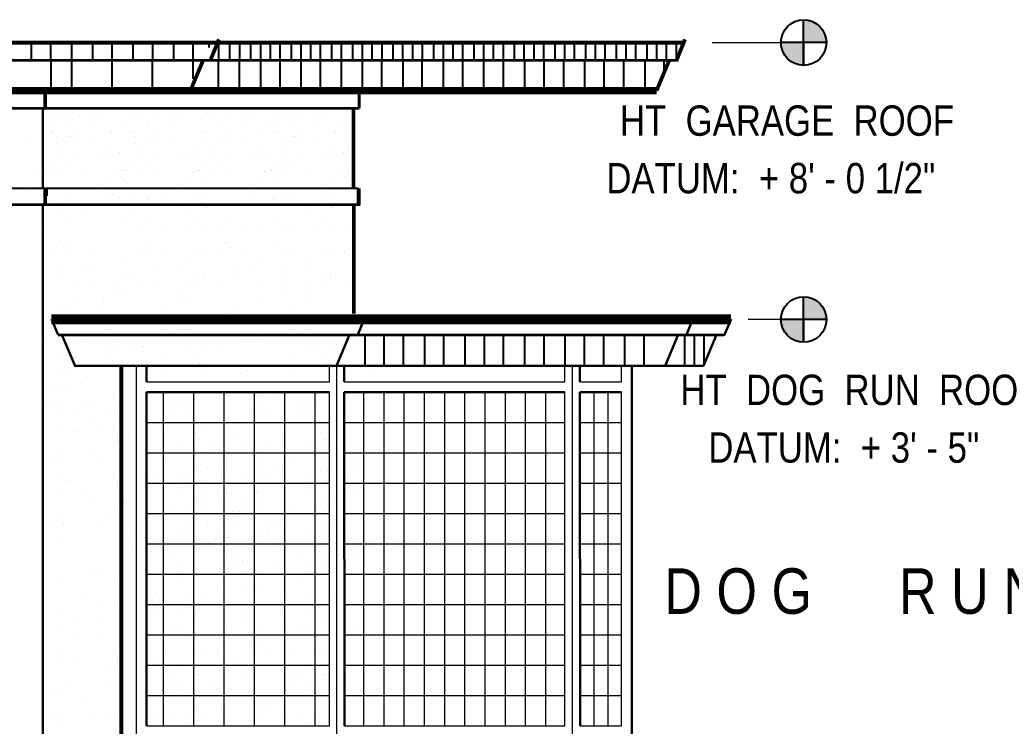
# Model space of a CAD drawing. Header units: inches. Extents: x 279 to 11006, y 233 to 7807.
# Drawn here: x 4191.9 to 4388, y 395.7 to 535.4 of the extents above; entities that cross this region are included whole.
import ezdxf

# ---------------------------------------------------------------- set-up
doc = ezdxf.new("R2010")
doc.units = ezdxf.units.IN
doc.header["$MEASUREMENT"] = 0
doc.layers.add('GRID LAYOUT', color=1, linetype='Continuous', lineweight=9)
for name, color, linetype in [('NORTH_ELEVATION', 7, 'Continuous'), ('SOUTH_ELEVATION', 7, 'Continuous'), ('SOUTH_ELEVATION_TEXT', 7, 'Continuous')]:
    doc.layers.add(name, color=color, linetype=linetype)
doc.styles.add('ARCHENT', font='technical.ttf', dxfattribs={"height": 6})

msp = doc.modelspace()

# ---------------------------------------------------------------- hatches: boundary and pattern name
at = {"layer": 'SOUTH_ELEVATION_TEXT', "linetype": 'Continuous', "ltscale": 0.5}
h = msp.add_hatch(color=7, dxfattribs=at)
h.paths.add_polyline_path([(4346.95, 535.37), (4346.95, 530.87), (4351.45, 530.87, 0.414214)])
h.paths.add_polyline_path([(4346.95, 526.37), (4346.95, 530.87), (4342.45, 530.87, 0.414214)])
h = msp.add_hatch(color=7, dxfattribs=at)
h.paths.add_polyline_path([(4346.95, 480.63), (4346.95, 476.13), (4351.45, 476.13, 0.414214)])
h.paths.add_polyline_path([(4346.95, 471.63), (4346.95, 476.13), (4342.45, 476.13, 0.414214)])

# ---------------------------------------------------------------- linework, layer by layer
at = {"layer": 'GRID LAYOUT', "lineweight": 5, "ltscale": 50}
for p, q in [((4328.87, 530.87), (4346.95, 530.87)), ((4336, 476.16), (4346.95, 476.16))]:
    msp.add_line(p, q, dxfattribs=at)
at = {"layer": 'NORTH_ELEVATION', "color": 93, "linetype": 'Continuous', "lineweight": -3, "ltscale": 0.5}
for p, q in [((4194.13, 530.87), (4194.13, 530.06)), ((4194.13, 530.87), (4194.13, 527.37)), ((4197.99, 530.87), (4197.99, 530.06)), ((4197.99, 530.87), (4197.99, 527.37)), ((4202.13, 530.87), (4202.13, 529.69)), ((4202.13, 530.87), (4202.13, 527.37)), ((4206.27, 530.87), (4206.27, 527.37)), ((4206.27, 530.87), (4206.27, 529.88)), ((4210.13, 530.87), (4210.13, 529.69)), ((4210.13, 530.87), (4210.13, 527.37)), ((4214.27, 530.87), (4214.27, 529.69)), ((4214.27, 530.87), (4214.27, 527.37)), ((4218.13, 530.87), (4218.13, 529.69)), ((4218.13, 530.87), (4218.13, 527.37)), ((4222.27, 530.87), (4222.27, 529.69)), ((4222.27, 530.87), (4222.27, 527.37)), ((4226.13, 530.87), (4226.13, 527.37)), ((4229.27, 530.87), (4229.27, 529.88)), ((4231.2, 530.87), (4231.2, 527.37)), ((4233.41, 530.87), (4233.41, 527.37)), ((4235.34, 530.87), (4235.34, 527.37)), ((4237.55, 530.87), (4237.55, 527.37)), ((4239.48, 530.87), (4239.48, 527.37)), ((4241.41, 530.87), (4241.41, 527.37)), ((4243.34, 530.87), (4243.34, 527.37)), ((4245.55, 530.87), (4245.55, 527.37)), ((4247.48, 530.87), (4247.48, 527.37)), ((4249.41, 530.87), (4249.41, 527.37)), ((4251.34, 530.87), (4251.34, 527.37)), ((4253.55, 530.87), (4253.55, 527.37)), ((4255.48, 530.87), (4255.48, 527.37)), ((4257.7, 530.87), (4257.7, 527.37)), ((4259.63, 530.87), (4259.63, 527.37)), ((4261.55, 530.87), (4261.55, 527.37)), ((4263.48, 530.87), (4263.48, 527.37)), ((4265.7, 530.87), (4265.7, 527.37)), ((4267.63, 530.87), (4267.63, 527.37)), ((4269.55, 530.87), (4269.55, 527.37)), ((4271.48, 530.87), (4271.48, 527.37)), ((4273.7, 530.87), (4273.7, 527.37)), ((4275.63, 530.87), (4275.63, 527.37)), ((4277.55, 530.87), (4277.55, 527.37)), ((4279.48, 530.87), (4279.48, 527.37)), ((4281.7, 530.87), (4281.7, 527.37)), ((4283.63, 530.87), (4283.63, 527.37)), ((4285.55, 530.87), (4285.55, 527.37)), ((4287.48, 530.87), (4287.48, 527.37)), ((4289.7, 530.87), (4289.7, 527.37)), ((4291.63, 530.87), (4291.63, 527.37)), ((4293.55, 530.87), (4293.55, 527.37)), ((4295.48, 530.87), (4295.48, 527.37)), ((4297.7, 530.87), (4297.7, 527.37)), ((4299.63, 530.87), (4299.63, 527.37)), ((4301.56, 530.87), (4301.56, 527.37)), ((4303.77, 530.87), (4303.77, 527.37)), ((4305.7, 530.87), (4305.7, 527.37)), ((4307.63, 530.87), (4307.63, 527.37)), ((4309.84, 530.87), (4309.84, 527.37)), ((4311.77, 530.87), (4311.77, 527.37)), ((4313.7, 530.87), (4313.7, 527.37)), ((4315.92, 530.87), (4315.92, 527.37)), ((4317.85, 530.87), (4317.85, 527.37)), ((4319.78, 530.87), (4319.78, 527.37)), ((4321.71, 530.87), (4321.71, 527.37))]:
    msp.add_line(p, q, dxfattribs=at)
at = {"layer": 'NORTH_ELEVATION', "color": 49, "linetype": 'Continuous', "ltscale": 0.5}
for p, q in [((4198.04, 527.37), (4198.04, 521.37)), ((4202.1, 527.37), (4202.1, 523.69)), ((4202.1, 527.37), (4202.1, 521.37)), ((4210.1, 527.37), (4210.1, 523.69)), ((4210.1, 527.37), (4210.1, 521.37)), ((4218.1, 527.37), (4218.1, 523.69)), ((4218.1, 527.37), (4218.1, 521.37)), ((4226.15, 527.37), (4226.15, 523.72)), ((4231.16, 527.37), (4231.16, 521.37)), ((4235.31, 527.37), (4235.31, 521.37)), ((4239.5, 527.37), (4239.5, 521.37)), ((4243.31, 527.37), (4243.31, 521.37)), ((4247.5, 527.37), (4247.5, 521.37)), ((4251.31, 527.37), (4251.31, 521.37)), ((4255.45, 527.37), (4255.45, 521.37)), ((4259.64, 527.37), (4259.64, 521.37)), ((4263.45, 527.37), (4263.45, 521.37)), ((4267.64, 527.37), (4267.64, 521.37)), ((4271.45, 527.37), (4271.45, 521.37)), ((4275.64, 527.37), (4275.64, 521.37)), ((4279.45, 527.37), (4279.45, 521.37)), ((4283.64, 527.37), (4283.64, 521.37)), ((4287.53, 527.37), (4287.53, 521.37)), ((4291.72, 527.37), (4291.72, 521.37)), ((4295.53, 527.37), (4295.53, 521.37)), ((4299.42, 527.37), (4299.42, 521.37)), ((4303.62, 527.37), (4303.62, 521.37)), ((4307.42, 527.37), (4307.42, 521.37)), ((4311.32, 527.37), (4311.32, 521.37)), ((4315.51, 527.37), (4315.51, 521.37)), ((4319.32, 527.37), (4319.32, 524.88)), ((4247.16, 517.87, 0.33), (4157.94, 517.87, 0.33)), ((4260.12, 472.96), (4260.12, 466.96)), ((4263.93, 472.96), (4263.93, 466.96)), ((4267.74, 472.96), (4267.74, 466.96)), ((4271.93, 472.96), (4271.93, 466.96)), ((4275.74, 472.96), (4275.74, 466.96)), ((4279.93, 472.96), (4279.93, 466.96)), ((4283.74, 472.96), (4283.74, 466.96)), ((4287.54, 472.96), (4287.54, 466.96)), ((4291.74, 472.96), (4291.74, 466.96)), ((4295.54, 472.96), (4295.54, 466.96)), ((4299.74, 472.96), (4299.74, 466.96)), ((4303.54, 472.96), (4303.54, 466.96)), ((4307.35, 472.96), (4307.35, 466.96)), ((4311.54, 472.96), (4311.54, 466.96)), ((4315.35, 472.96), (4315.35, 466.96)), ((4323.4, 472.95), (4323.4, 466.95)), ((4325.3, 473.06), (4325.3, 467.06)), ((4327.2, 472.95), (4327.2, 466.95))]:
    msp.add_line(p, q, dxfattribs=at)
at = {"layer": 'NORTH_ELEVATION', "color": 37, "linetype": 'Continuous', "ltscale": 0.5}
msp.add_line((4193.14, 512.33), (4193.14, 512.33), dxfattribs=at)
at = {"layer": 'NORTH_ELEVATION', "color": 37, "linetype": 'Continuous', "lineweight": 20, "ltscale": 0.5}
for p, q in [((4206.35, 510.91), (4206.35, 510.91)), ((4221.81, 510.91), (4221.81, 510.91)), ((4236.01, 510.91), (4236.01, 510.91)), ((4250.71, 510.91), (4250.71, 510.91)), ((4203.04, 507.87), (4203.04, 507.87)), ((4218.49, 507.87), (4218.49, 507.87)), ((4232.69, 507.87), (4232.69, 507.87)), ((4247.39, 507.87), (4247.39, 507.87)), ((4229.24, 452.08), (4229.24, 452.08)), ((4254.07, 452.08), (4254.07, 452.08)), ((4220.53, 447.98), (4220.53, 447.98)), ((4245.36, 447.98), (4245.36, 447.98)), ((4253.52, 448.77), (4253.52, 448.77)), ((4198.14, 435.82), (4198.14, 435.82))]:
    msp.add_line(p, q, dxfattribs=at)
at = {"layer": 'NORTH_ELEVATION', "color": 7, "linetype": 'Continuous', "ltscale": 0.5}
for p, q in [((4080.82, 502.08), (4258.92, 502.08, 0.71)), ((4197.26, 502.09, 1), (4197.26, 500.59, 1))]:
    msp.add_line(p, q, dxfattribs=at)
at = {"layer": 'NORTH_ELEVATION', "color": 5, "linetype": 'Continuous', "lineweight": 9, "ltscale": 50}
for p, q in [((4254.53, 466.96), (4254.53, 385.96)), ((4301.18, 466.96), (4301.18, 385.96))]:
    msp.add_line(p, q, dxfattribs=at)
at = {"layer": 'NORTH_ELEVATION', "color": 93, "linetype": 'Continuous', "ltscale": 0.5}
for points, const_width in [([(4323.22, 530.87), (2374, 530.87)], 0.75), ([(4322.15, 527.37), (3324.42, 527.37)], 0.5), ([(4332.6, 476.16), (4198.14, 476.17)], 2), ([(4331.29, 473.08), (4199.46, 473.08)], 0.5)]:
    msp.add_lwpolyline(points, dxfattribs=dict(at, const_width=const_width))
at = {"layer": 'NORTH_ELEVATION', "color": 7, "linetype": 'Continuous', "ltscale": 0.5, "const_width": 0.5}
msp.add_lwpolyline([(4080.01, 517.87), (4259.03, 517.87)], dxfattribs=at)
at = {"layer": 'NORTH_ELEVATION', "color": 49, "linetype": 'Continuous', "ltscale": 0.5, "const_width": 0.5}
msp.add_lwpolyline([(4259.29, 498.84), (4080, 498.84)], dxfattribs=at)
at = {"layer": 'SOUTH_ELEVATION', "color": 7, "linetype": 'Continuous', "lineweight": 30, "ltscale": 50}
for p, q in [((4196.45, 517.87), (4196.45, 502.09)), ((4196.45, 498.84), (4196.45, 374.09)), ((4202.89, 466.78), (4200.21, 473.08)), ((4254.53, 466.96), (4257.08, 472.96)), ((4319.54, 466.96), (4322.09, 472.96)), ((4327.11, 466.96), (4329.66, 472.96))]:
    msp.add_line(p, q, dxfattribs=at)
at = {"layer": 'SOUTH_ELEVATION', "color": 37, "linetype": 'Continuous', "lineweight": 20, "ltscale": 0.75}
for p, q in [((4198.3, 516.01), (4198.3, 516.01)), ((4199.12, 516.79), (4199.12, 516.79)), ((4200.73, 516.17), (4200.73, 516.17)), ((4202.78, 516.89), (4202.78, 516.89)), ((4203.65, 516.18), (4203.65, 516.18)), ((4206.28, 515.79), (4206.28, 515.79)), ((4207.53, 516.04), (4207.53, 516.04)), ((4214.57, 516.79), (4214.57, 516.79)), ((4216.18, 516.17), (4216.18, 516.17)), ((4218.23, 516.89), (4218.23, 516.89)), ((4219.11, 516.18), (4219.11, 516.18)), ((4221.74, 515.79), (4221.74, 515.79)), ((4222.99, 516.04), (4222.99, 516.04)), ((4227.95, 516.01), (4227.95, 516.01)), ((4228.77, 516.79), (4228.77, 516.79)), ((4230.38, 516.17), (4230.38, 516.17)), ((4232.43, 516.89), (4232.43, 516.89)), ((4233.31, 516.18), (4233.31, 516.18)), ((4235.93, 515.79), (4235.93, 515.79)), ((4237.18, 516.04), (4237.18, 516.04)), ((4242.65, 516.01), (4242.65, 516.01)), ((4243.47, 516.79), (4243.47, 516.79)), ((4245.08, 516.17), (4245.08, 516.17)), ((4248.01, 516.18), (4248.01, 516.18)), ((4250.63, 515.79), (4250.63, 515.79)), ((4251.88, 516.04), (4251.88, 516.04)), ((4197.63, 514.06), (4197.63, 514.06)), ((4201.45, 514.62), (4201.45, 514.62)), ((4201.93, 515.4), (4201.93, 515.4)), ((4206.73, 514.56), (4206.73, 514.56)), ((4213.09, 514.06), (4213.09, 514.06)), ((4216.9, 514.62), (4216.9, 514.62)), ((4217.38, 515.4), (4217.38, 515.4)), ((4222.19, 514.56), (4222.19, 514.56)), ((4231.1, 514.62), (4231.1, 514.62)), ((4231.58, 515.4), (4231.58, 515.4)), ((4236.38, 514.56), (4236.38, 514.56)), ((4240.31, 514.18), (4240.31, 514.18)), ((4241.99, 514.06), (4241.99, 514.06)), ((4245.8, 514.62), (4245.8, 514.62)), ((4246.28, 515.4), (4246.28, 515.4)), ((4251.08, 514.56), (4251.08, 514.56)), ((4255.02, 514.18), (4255.02, 514.18)), ((4198.12, 513.55), (4198.12, 513.55)), ((4198.29, 512.92), (4198.29, 512.92)), ((4198.85, 513.23), (4198.85, 513.23)), ((4199.11, 512.37), (4199.11, 512.37)), ((4201.49, 512.26), (4201.49, 512.26)), ((4201.99, 512.22), (4201.99, 512.22)), ((4203.76, 513.34), (4203.76, 513.34)), ((4209.81, 513.03), (4209.81, 513.03)), ((4209.85, 512.84), (4209.85, 512.84)), ((4213.57, 513.55), (4213.57, 513.55)), ((4213.75, 512.92), (4213.75, 512.92)), ((4214.31, 513.23), (4214.31, 513.23)), ((4214.57, 512.37), (4214.57, 512.37)), ((4217.45, 512.22), (4217.45, 512.22)), ((4219.21, 513.34), (4219.21, 513.34)), ((4227.77, 513.55), (4227.77, 513.55)), ((4227.95, 512.92), (4227.95, 512.92)), ((4228.5, 513.23), (4228.5, 513.23)), ((4231.64, 512.22), (4231.64, 512.22)), ((4233.41, 513.34), (4233.41, 513.34)), ((4239.46, 513.03), (4239.46, 513.03)), ((4242.47, 513.55), (4242.47, 513.55)), ((4242.65, 512.92), (4242.65, 512.92)), ((4243.2, 513.23), (4243.2, 513.23)), ((4245.85, 512.26), (4245.85, 512.26)), ((4246.35, 512.22), (4246.35, 512.22)), ((4248.11, 513.34), (4248.11, 513.34)), ((4254.16, 513.03), (4254.16, 513.03)), ((4254.2, 512.84), (4254.2, 512.84)), ((4199.11, 511.2), (4199.11, 511.2)), ((4199.99, 510.49), (4199.99, 510.49)), ((4202.87, 511.52), (4202.87, 511.52)), ((4209.9, 510.48), (4209.9, 510.48)), ((4214.57, 511.2), (4214.57, 511.2)), ((4215.44, 510.49), (4215.44, 510.49)), ((4218.32, 511.52), (4218.32, 511.52)), ((4228.76, 511.2), (4228.76, 511.2)), ((4229.64, 510.49), (4229.64, 510.49)), ((4232.52, 511.52), (4232.52, 511.52)), ((4239.55, 510.48), (4239.55, 510.48)), ((4243.46, 511.2), (4243.46, 511.2)), ((4244.34, 510.49), (4244.34, 510.49)), ((4247.22, 511.52), (4247.22, 511.52)), ((4254.25, 510.48), (4254.25, 510.48)), ((4199.65, 509.11), (4199.65, 509.11)), ((4209.87, 508.97), (4209.87, 508.97)), ((4211.57, 509.18), (4211.57, 509.18)), ((4211.65, 508.89), (4211.65, 508.89)), ((4215.11, 509.11), (4215.11, 509.11)), ((4225.32, 508.97), (4225.32, 508.97)), ((4227.03, 509.18), (4227.03, 509.18)), ((4227.45, 509.57), (4227.45, 509.57)), ((4229.3, 509.11), (4229.3, 509.11)), ((4239.52, 508.97), (4239.52, 508.97)), ((4241.22, 509.18), (4241.22, 509.18)), ((4244, 509.11), (4244, 509.11)), ((4254.22, 508.97), (4254.22, 508.97)), ((4255.92, 509.18), (4255.92, 509.18)), ((4256.01, 508.89), (4256.01, 508.89)), ((4256.34, 509.57), (4256.34, 509.57)), ((4199.03, 507.28), (4199.03, 507.28)), ((4201.61, 506.1), (4201.61, 506.1)), ((4203.04, 507.87), (4203.04, 507.87)), ((4207.6, 507.7), (4207.6, 507.7)), ((4212.3, 507.23), (4212.3, 507.23)), ((4214.48, 507.28), (4214.48, 507.28)), ((4217.07, 506.1), (4217.07, 506.1)), ((4218.49, 507.87), (4218.49, 507.87)), ((4223.05, 507.7), (4223.05, 507.7)), ((4227.75, 507.23), (4227.75, 507.23)), ((4228.68, 507.28), (4228.68, 507.28)), ((4231.27, 506.1), (4231.27, 506.1)), ((4232.69, 507.87), (4232.69, 507.87)), ((4237.25, 507.7), (4237.25, 507.7)), ((4241.95, 507.23), (4241.95, 507.23)), ((4243.38, 507.28), (4243.38, 507.28)), ((4245.97, 506.1), (4245.97, 506.1)), ((4247.39, 507.87), (4247.39, 507.87)), ((4251.95, 507.7), (4251.95, 507.7)), ((4256.65, 507.23), (4256.65, 507.23)), ((4197.26, 505.6), (4197.26, 505.6)), ((4197.67, 505.64), (4197.67, 505.64)), ((4200.33, 505.17), (4200.33, 505.17)), ((4204.14, 505.73), (4204.14, 505.73)), ((4210.02, 504.32), (4210.02, 504.32)), ((4210.71, 505.38), (4210.71, 505.38)), ((4211.73, 504.37), (4211.73, 504.37)), ((4212.05, 505.52), (4212.05, 505.52)), ((4212.71, 505.6), (4212.71, 505.6)), ((4213.12, 505.64), (4213.12, 505.64)), ((4215.78, 505.17), (4215.78, 505.17)), ((4219.59, 505.73), (4219.59, 505.73)), ((4225.47, 504.32), (4225.47, 504.32)), ((4226.17, 505.38), (4226.17, 505.38)), ((4226.91, 505.6), (4226.91, 505.6)), ((4227.32, 505.64), (4227.32, 505.64)), ((4227.51, 505.52), (4227.51, 505.52)), ((4229.98, 505.17), (4229.98, 505.17)), ((4233.79, 505.73), (4233.79, 505.73)), ((4239.67, 504.32), (4239.67, 504.32)), ((4240.37, 505.38), (4240.37, 505.38)), ((4241.61, 505.6), (4241.61, 505.6)), ((4241.7, 505.52), (4241.7, 505.52)), ((4242.02, 505.64), (4242.02, 505.64)), ((4244.68, 505.17), (4244.68, 505.17)), ((4248.49, 505.73), (4248.49, 505.73)), ((4254.37, 504.32), (4254.37, 504.32)), ((4255.07, 505.38), (4255.07, 505.38)), ((4256.08, 504.37), (4256.08, 504.37)), ((4256.4, 505.52), (4256.4, 505.52)), ((4208.35, 502.9), (4208.35, 502.9)), ((4212.61, 503.66), (4212.61, 503.66)), ((4223.8, 502.9), (4223.8, 502.9)), ((4227.81, 503.18), (4227.81, 503.18)), ((4238, 502.9), (4238, 502.9)), ((4242.01, 503.18), (4242.01, 503.18)), ((4252.7, 502.9), (4252.7, 502.9)), ((4256.71, 503.18), (4256.71, 503.18)), ((4256.96, 503.66), (4256.96, 503.66)), ((4200.99, 500.05), (4200.99, 500.05)), ((4210.14, 500.77), (4210.14, 500.77)), ((4211.59, 500.23), (4211.59, 500.23)), ((4217.52, 500.08), (4217.52, 500.08)), ((4220.27, 500.51), (4220.27, 500.51)), ((4226.77, 500.66), (4226.77, 500.66)), ((4228.85, 500.15), (4228.85, 500.15)), ((4238.56, 500.18), (4238.56, 500.18)), ((4242.34, 500.08), (4242.34, 500.08)), ((4244.03, 500.58), (4244.03, 500.58)), ((4245.09, 500.51), (4245.09, 500.51)), ((4251.59, 500.66), (4251.59, 500.66)), ((4253.68, 500.15), (4253.68, 500.15)), ((4199.16, 499.13), (4199.16, 499.13)), ((4203.28, 499.42), (4203.28, 499.42)), ((4204.66, 499.37), (4204.66, 499.37)), ((4204.82, 498.99), (4204.82, 498.99)), ((4205.83, 499.48), (4205.83, 499.48)), ((4213.43, 500.01), (4213.43, 500.01)), ((4216.04, 499.28), (4216.04, 499.28)), ((4217.44, 498.35), (4217.44, 498.35)), ((4221.47, 499.02), (4221.47, 499.02)), ((4223.39, 499.75), (4223.39, 499.75)), ((4225.3, 498.9), (4225.3, 498.9)), ((4228.5, 498.45), (4228.5, 498.45)), ((4228.94, 498.29), (4228.94, 498.29)), ((4232.61, 498.78), (4232.61, 498.78)), ((4235.44, 498.45), (4235.44, 498.45)), ((4239.71, 498.51), (4239.71, 498.51)), ((4240.47, 499.34), (4240.47, 499.34)), ((4242.26, 498.35), (4242.26, 498.35)), ((4244.11, 498.73), (4244.11, 498.73)), ((4246.29, 499.02), (4246.29, 499.02)), ((4248.21, 499.75), (4248.21, 499.75)), ((4250.12, 498.9), (4250.12, 498.9)), ((4253.32, 498.45), (4253.32, 498.45)), ((4253.76, 498.29), (4253.76, 498.29)), ((4199.21, 496.77), (4199.21, 496.77)), ((4204.76, 497.72), (4204.76, 497.72)), ((4212.12, 496.12), (4212.12, 496.12)), ((4213.33, 498.02), (4213.33, 498.02)), ((4224.54, 498.08), (4224.54, 498.08)), ((4227.29, 496.55), (4227.29, 496.55)), ((4232.92, 496.44), (4232.92, 496.44)), ((4249.36, 498.08), (4249.36, 498.08)), ((4252.11, 496.55), (4252.11, 496.55)), ((4200.96, 495.17), (4200.96, 495.17)), ((4216.25, 494.16), (4216.25, 494.16)), ((4217.75, 496), (4217.75, 496)), ((4224.92, 494.44), (4224.92, 494.44)), ((4228.97, 494.46), (4228.97, 494.46)), ((4231.42, 494.59), (4231.42, 494.59)), ((4240.09, 494.87), (4240.09, 494.87)), ((4242.57, 496), (4242.57, 496)), ((4244.14, 494.9), (4244.14, 494.9)), ((4249.74, 494.44), (4249.74, 494.44)), ((4253.8, 494.46), (4253.8, 494.46)), ((4256.25, 494.59), (4256.25, 494.59)), ((4220.44, 493.6), (4220.44, 493.6)), ((4235.61, 494.03), (4235.61, 494.03)), ((4245.26, 493.6), (4245.26, 493.6)), ((4199.33, 490.6), (4199.33, 490.6)), ((4200.02, 491.66), (4200.02, 491.66)), ((4201.04, 490.65), (4201.04, 490.65)), ((4217.7, 490.83), (4217.7, 490.83)), ((4232.87, 491.27), (4232.87, 491.27)), ((4233.72, 490.32), (4233.72, 490.32)), ((4242.53, 490.83), (4242.53, 490.83)), ((4197.66, 489.18), (4197.66, 489.18)), ((4201.92, 489.95), (4201.92, 489.95)), ((4206.27, 490.2), (4206.27, 490.2)), ((4211.74, 488.45), (4211.74, 488.45)), ((4216.09, 488.85), (4216.09, 488.85)), ((4216.85, 489.68), (4216.85, 489.68)), ((4220.41, 488.73), (4220.41, 488.73)), ((4226.91, 488.89), (4226.91, 488.89)), ((4229.08, 489.01), (4229.08, 489.01)), ((4231.26, 489.29), (4231.26, 489.29)), ((4235.58, 489.17), (4235.58, 489.17)), ((4243.37, 489.89), (4243.37, 489.89)), ((4244.26, 489.45), (4244.26, 489.45)), ((4245.24, 488.73), (4245.24, 488.73)), ((4251.74, 488.89), (4251.74, 488.89)), ((4253.91, 489.01), (4253.91, 489.01)), ((4256.08, 489.29), (4256.08, 489.29)), ((4199.4, 486.91), (4199.4, 486.91)), ((4224.62, 487.63), (4224.62, 487.63)), ((4234.2, 486.67), (4234.2, 486.67)), ((4239.79, 488.07), (4239.79, 488.07)), ((4249.44, 487.63), (4249.44, 487.63)), ((4199.45, 484.55), (4199.45, 484.55)), ((4205.35, 485.56), (4205.35, 485.56)), ((4206.65, 486.13), (4206.65, 486.13)), ((4211.98, 484.38), (4211.98, 484.38)), ((4219.03, 486.23), (4219.03, 486.23)), ((4223.41, 485.74), (4223.41, 485.74)), ((4227.15, 484.81), (4227.15, 484.81)), ((4228.49, 484.55), (4228.49, 484.55)), ((4228.52, 484.44), (4228.52, 484.44)), ((4238.58, 486.17), (4238.58, 486.17)), ((4243.66, 484.98), (4243.66, 484.98)), ((4243.85, 486.23), (4243.85, 486.23)), ((4248.23, 485.74), (4248.23, 485.74)), ((4251.98, 484.81), (4251.98, 484.81)), ((4253.31, 484.55), (4253.31, 484.55)), ((4253.34, 484.44), (4253.34, 484.44)), ((4202.74, 483.8), (4202.74, 483.8)), ((4206.83, 483.86), (4206.83, 483.86)), ((4210.78, 482.8), (4210.78, 482.8)), ((4213.35, 484), (4213.35, 484)), ((4216.19, 482.65), (4216.19, 482.65)), ((4219.34, 483.89), (4219.34, 483.89)), ((4224.86, 482.93), (4224.86, 482.93)), ((4227.31, 482.54), (4227.31, 482.54)), ((4231.36, 483.08), (4231.36, 483.08)), ((4234.51, 484.32), (4234.51, 484.32)), ((4240.03, 483.36), (4240.03, 483.36)), ((4244.16, 483.89), (4244.16, 483.89)), ((4249.68, 482.93), (4249.68, 482.93)), ((4252.13, 482.54), (4252.13, 482.54)), ((4256.19, 483.08), (4256.19, 483.08)), ((4202.46, 480.45), (4202.46, 480.45)), ((4208.39, 480.46), (4208.39, 480.46)), ((4211.05, 482.11), (4211.05, 482.11)), ((4212.14, 482.11), (4212.14, 482.11)), ((4223.56, 480.9), (4223.56, 480.9)), ((4239.55, 480.5), (4239.55, 480.5)), ((4244.16, 480.88), (4244.16, 480.88)), ((4248.39, 480.9), (4248.39, 480.9)), ((4208.23, 479.74), (4208.23, 479.74)), ((4223.4, 480.18), (4223.4, 480.18)), ((4224.38, 480.07), (4224.38, 480.07)), ((4248.23, 480.18), (4248.23, 480.18)), ((4249.2, 480.07), (4249.2, 480.07)), ((4199.05, 477.1), (4199.05, 477.1)), ((4199.16, 476.69), (4199.16, 476.69)), ((4199.57, 478.39), (4199.57, 478.39)), ((4202.1, 477.8), (4202.1, 477.8)), ((4207.66, 478.12), (4207.66, 478.12)), ((4217.72, 476.82), (4217.72, 476.82)), ((4220.14, 477.78), (4220.14, 477.78)), ((4220.85, 476.58), (4220.85, 476.58)), ((4227.35, 476.73), (4227.35, 476.73)), ((4232.9, 477.25), (4232.9, 477.25)), ((4235.31, 478.21), (4235.31, 478.21)), ((4235.96, 476.59), (4235.96, 476.59)), ((4236.02, 477.01), (4236.02, 477.01)), ((4242.55, 476.82), (4242.55, 476.82)), ((4244.96, 477.78), (4244.96, 477.78)), ((4245.67, 476.58), (4245.67, 476.58)), ((4252.17, 476.73), (4252.17, 476.73)), ((4199.64, 474.7), (4199.64, 474.7)), ((4200.04, 475.98), (4200.04, 475.98)), ((4206.05, 476.08), (4206.05, 476.08)), ((4211.17, 475.95), (4211.17, 475.95)), ((4212.17, 476.3), (4212.17, 476.3)), ((4220.03, 475.33), (4220.03, 475.33)), ((4220.79, 476.16), (4220.79, 476.16)), ((4235.2, 475.76), (4235.2, 475.76)), ((4235.79, 474.55), (4235.79, 474.55)), ((4244.85, 475.33), (4244.85, 475.33)), ((4245.62, 476.16), (4245.62, 476.16)), ((4209.03, 473.63), (4209.03, 473.63)), ((4220.62, 474.12), (4220.62, 474.12)), ((4224.21, 474.06), (4224.21, 474.06)), ((4224.64, 473.62), (4224.64, 473.62)), ((4239.81, 474.05), (4239.81, 474.05)), ((4245.44, 474.12), (4245.44, 474.12)), ((4249.03, 474.06), (4249.03, 474.06)), ((4249.46, 473.62), (4249.46, 473.62)), ((4199.68, 472.34), (4199.68, 472.34)), ((4204.36, 472.13), (4204.36, 472.13)), ((4207.43, 471.7), (4207.43, 471.7)), ((4211.24, 472.26), (4211.24, 472.26)), ((4215.93, 470.85), (4215.93, 470.85)), ((4216.34, 470.87), (4216.34, 470.87)), ((4220.93, 471.78), (4220.93, 471.78)), ((4223.43, 471.72), (4223.43, 471.72)), ((4225.01, 471.15), (4225.01, 471.15)), ((4231.1, 471.28), (4231.1, 471.28)), ((4231.51, 471.3), (4231.51, 471.3)), ((4236.1, 472.21), (4236.1, 472.21)), ((4238.6, 472.16), (4238.6, 472.16)), ((4240.18, 471.58), (4240.18, 471.58)), ((4245.75, 471.78), (4245.75, 471.78)), ((4248.25, 471.72), (4248.25, 471.72)), ((4249.83, 471.15), (4249.83, 471.15)), ((4255.92, 471.28), (4255.92, 471.28)), ((4256.33, 471.3), (4256.33, 471.3)), ((4199.48, 469.15), (4199.48, 469.15)), ((4201.44, 469.07), (4201.44, 469.07)), ((4208.9, 468.83), (4208.9, 468.83)), ((4208.91, 470), (4208.91, 470)), ((4211.29, 469.9), (4211.29, 469.9)), ((4213.37, 469.99), (4213.37, 469.99)), ((4220.16, 469.42), (4220.16, 469.42)), ((4228.54, 470.42), (4228.54, 470.42)), ((4244.99, 469.42), (4244.99, 469.42)), ((4249.51, 470.41), (4249.51, 470.41)), ((4253.36, 470.42), (4253.36, 470.42)), ((4209.44, 466.74), (4209.44, 466.74)), ((4209.82, 467.63), (4209.82, 467.63)), ((4212.16, 468.09), (4212.16, 468.09)), ((4212.34, 466.93), (4212.34, 466.93)), ((4224.99, 468.06), (4224.99, 468.06)), ((4227.33, 468.53), (4227.33, 468.53)), ((4227.51, 467.37), (4227.51, 467.37)), ((4243.5, 466.97), (4243.5, 466.97)), ((4244.19, 466.87), (4244.19, 466.87)), ((4249.82, 468.06), (4249.82, 468.06)), ((4252.16, 468.53), (4252.16, 468.53)), ((4252.33, 467.37), (4252.33, 467.37)), ((4199.8, 466.17), (4199.8, 466.17)), ((4200.83, 465.72), (4200.83, 465.72)), ((4220.87, 465.79), (4220.87, 465.79)), ((4226.75, 466.54), (4226.75, 466.54)), ((4228.33, 466.54), (4228.33, 466.54)), ((4229.01, 466.44), (4229.01, 466.44)), ((4235.96, 465.5), (4235.96, 465.5)), ((4236.9, 466.1), (4236.9, 466.1)), ((4245.69, 465.79), (4245.69, 465.79)), ((4251.57, 466.54), (4251.57, 466.54)), ((4253.15, 466.54), (4253.15, 466.54)), ((4253.84, 466.44), (4253.84, 466.44)), ((4204.17, 463.94), (4204.17, 463.94)), ((4205.08, 464.63), (4205.08, 464.63)), ((4227.29, 463.03), (4227.29, 463.03)), ((4252.11, 463.03), (4252.11, 463.03)), ((4198.16, 462.01), (4198.16, 462.01)), ((4199.88, 462.48), (4199.88, 462.48)), ((4201.15, 462.44), (4201.15, 462.44)), ((4212.12, 461.48), (4212.12, 461.48)), ((4232.92, 461.05), (4232.92, 461.05)), ((4239.91, 460.87), (4239.91, 460.87)), ((4199.92, 460.12), (4199.92, 460.12)), ((4205, 459.4), (4205, 459.4)), ((4205.75, 460.04), (4205.75, 460.04)), ((4211.41, 460.43), (4211.41, 460.43)), ((4217.74, 460.62), (4217.74, 460.62)), ((4222.21, 459.82), (4222.21, 459.82)), ((4223.98, 459.61), (4223.98, 459.61)), ((4225.8, 459.76), (4225.8, 459.76)), ((4237.38, 460.25), (4237.38, 460.25)), ((4239.15, 460.04), (4239.15, 460.04)), ((4242.57, 460.62), (4242.57, 460.62)), ((4247.03, 459.82), (4247.03, 459.82)), ((4248.8, 459.61), (4248.8, 459.61)), ((4250.62, 459.76), (4250.62, 459.76)), ((4199.3, 458.05), (4199.3, 458.05)), ((4202.89, 458.2), (4202.89, 458.2)), ((4209.5, 457.84), (4209.5, 457.84)), ((4210.62, 458.21), (4210.62, 458.21)), ((4222.52, 457.47), (4222.52, 457.47)), ((4224.66, 457.42), (4224.66, 457.42)), ((4231.94, 456.96), (4231.94, 456.96)), ((4237.69, 457.91), (4237.69, 457.91)), ((4239.83, 457.85), (4239.83, 457.85)), ((4240.61, 457.24), (4240.61, 457.24)), ((4247.34, 457.47), (4247.34, 457.47)), ((4249.48, 457.42), (4249.48, 457.42)), ((4256.77, 456.96), (4256.77, 456.96)), ((4205.85, 456.73), (4205.85, 456.73)), ((4216.77, 456.53), (4216.77, 456.53)), ((4219.87, 455.13), (4219.87, 455.13)), ((4226.28, 456.1), (4226.28, 456.1)), ((4235.04, 455.56), (4235.04, 455.56)), ((4238.62, 455.95), (4238.62, 455.95)), ((4244.69, 455.13), (4244.69, 455.13)), ((4251.1, 456.1), (4251.1, 456.1)), ((4200.04, 453.96), (4200.04, 453.96)), ((4202.44, 454.05), (4202.44, 454.05)), ((4203.03, 454.09), (4203.03, 454.09)), ((4207.03, 454.87), (4207.03, 454.87)), ((4207.9, 454.16), (4207.9, 454.16)), ((4211.52, 454.37), (4211.52, 454.37)), ((4226.59, 453.76), (4226.59, 453.76)), ((4228.56, 454.22), (4228.56, 454.22)), ((4251.41, 453.76), (4251.41, 453.76)), ((4253.39, 454.22), (4253.39, 454.22)), ((4210.98, 452.84), (4210.98, 452.84)), ((4211.06, 451.77), (4211.06, 451.77)), ((4211.41, 452.21), (4211.41, 452.21)), ((4213.39, 452.67), (4213.39, 452.67)), ((4216.28, 451.22), (4216.28, 451.22)), ((4223.32, 451.36), (4223.32, 451.36)), ((4227.35, 452.32), (4227.35, 452.32)), ((4227.43, 451.25), (4227.43, 451.25)), ((4235.44, 452.4), (4235.44, 452.4)), ((4236.11, 451.53), (4236.11, 451.53)), ((4238.49, 451.79), (4238.49, 451.79)), ((4238.56, 451.64), (4238.56, 451.64)), ((4244.03, 452.04), (4244.03, 452.04)), ((4244.11, 452.68), (4244.11, 452.68)), ((4248.15, 451.36), (4248.15, 451.36)), ((4252.18, 452.32), (4252.18, 452.32)), ((4252.26, 451.25), (4252.26, 451.25)), ((4256.28, 451.65), (4256.28, 451.65)), ((4200.12, 450.27), (4200.12, 450.27)), ((4206.25, 450.08), (4206.25, 450.08)), ((4212.18, 450.77), (4212.18, 450.77)), ((4212.26, 449.7), (4212.26, 449.7)), ((4228.5, 449.91), (4228.5, 449.91)), ((4229.03, 450.23), (4229.03, 450.23)), ((4232.61, 450.24), (4232.61, 450.24)), ((4239.71, 449.97), (4239.71, 449.97)), ((4240.47, 450.79), (4240.47, 450.79)), ((4244.21, 450.67), (4244.21, 450.67)), ((4253.32, 449.91), (4253.32, 449.91)), ((4253.86, 450.23), (4253.86, 450.23)), ((4255.52, 450.82), (4255.52, 450.82)), ((4198.91, 447.65), (4198.91, 447.65)), ((4200.16, 447.9), (4200.16, 447.9)), ((4207.53, 448.67), (4207.53, 448.67)), ((4227.39, 447.65), (4227.39, 447.65)), ((4232.92, 447.89), (4232.92, 447.89)), ((4238.97, 448.14), (4238.97, 448.14)), ((4243.85, 447.34), (4243.85, 447.34)), ((4252.21, 447.65), (4252.21, 447.65)), ((4199.89, 445.89), (4199.89, 445.89)), ((4212.22, 446.1), (4212.22, 446.1)), ((4212.63, 447.04), (4212.63, 447.04)), ((4217.76, 446.6), (4217.76, 446.6)), ((4224.11, 445.36), (4224.11, 445.36)), ((4225.38, 445.3), (4225.38, 445.3)), ((4226.59, 446.34), (4226.59, 446.34)), ((4227.92, 446.08), (4227.92, 446.08)), ((4228.68, 446.91), (4228.68, 446.91)), ((4231.42, 446.05), (4231.42, 446.05)), ((4231.88, 445.45), (4231.88, 445.45)), ((4232.94, 447.04), (4232.94, 447.04)), ((4235.61, 445.49), (4235.61, 445.49)), ((4239.28, 445.79), (4239.28, 445.79)), ((4240.09, 446.33), (4240.09, 446.33)), ((4240.56, 445.73), (4240.56, 445.73)), ((4242.59, 446.6), (4242.59, 446.6)), ((4243.09, 446.51), (4243.09, 446.51)), ((4244.14, 446.35), (4244.14, 446.35)), ((4248.93, 445.36), (4248.93, 445.36)), ((4250.21, 445.3), (4250.21, 445.3)), ((4251.41, 446.34), (4251.41, 446.34)), ((4252.75, 446.08), (4252.75, 446.08)), ((4253.51, 446.91), (4253.51, 446.91)), ((4256.25, 446.05), (4256.25, 446.05)), ((4256.71, 445.45), (4256.71, 445.45)), ((4201.01, 444.23), (4201.01, 444.23)), ((4201.37, 444.19), (4201.37, 444.19)), ((4210.29, 443.21), (4210.29, 443.21)), ((4211.42, 444.79), (4211.42, 444.79)), ((4216.71, 445.02), (4216.71, 445.02)), ((4218.96, 444.6), (4218.96, 444.6)), ((4222.09, 443.84), (4222.09, 443.84)), ((4224.68, 443.4), (4224.68, 443.4)), ((4227.55, 444.24), (4227.55, 444.24)), ((4239.85, 443.84), (4239.85, 443.84)), ((4243.79, 444.6), (4243.79, 444.6)), ((4246.91, 443.84), (4246.91, 443.84)), ((4249.5, 443.4), (4249.5, 443.4)), ((4252.38, 444.24), (4252.38, 444.24)), ((4252.69, 443.99), (4252.69, 443.99)), ((4200.28, 441.74), (4200.28, 441.74)), ((4203.83, 441.97), (4203.83, 441.97)), ((4211.76, 442.16), (4211.76, 442.16)), ((4212.7, 442.44), (4212.7, 442.44)), ((4216.14, 442.44), (4216.14, 442.44)), ((4223.47, 441.51), (4223.47, 441.51)), ((4224, 443), (4224, 443)), ((4228.18, 441.65), (4228.18, 441.65)), ((4232.02, 441.57), (4232.02, 441.57)), ((4232.87, 442.72), (4232.87, 442.72)), ((4233.72, 441.78), (4233.72, 441.78)), ((4238.64, 441.94), (4238.64, 441.94)), ((4238.99, 442.03), (4238.99, 442.03)), ((4248.29, 441.51), (4248.29, 441.51)), ((4248.82, 443), (4248.82, 443)), ((4253, 441.65), (4253, 441.65)), ((4256.84, 441.57), (4256.84, 441.57)), ((4206.02, 440.19), (4206.02, 440.19)), ((4212.45, 439.68), (4212.45, 439.68)), ((4213, 440.1), (4213, 440.1)), ((4216.45, 440.1), (4216.45, 440.1)), ((4226.91, 440.34), (4226.91, 440.34)), ((4228.58, 440.21), (4228.58, 440.21)), ((4231.26, 440.75), (4231.26, 440.75)), ((4235.58, 440.62), (4235.58, 440.62)), ((4236.54, 439.38), (4236.54, 439.38)), ((4239.79, 439.52), (4239.79, 439.52)), ((4240.08, 439.68), (4240.08, 439.68)), ((4244.26, 440.9), (4244.26, 440.9)), ((4251.74, 440.34), (4251.74, 440.34)), ((4253.41, 440.21), (4253.41, 440.21)), ((4256.08, 440.75), (4256.08, 440.75)), ((4200.35, 438.05), (4200.35, 438.05)), ((4210.82, 439.09), (4210.82, 439.09)), ((4212.7, 437.55), (4212.7, 437.55)), ((4214.95, 438.25), (4214.95, 438.25)), ((4220.23, 437.69), (4220.23, 437.69)), ((4221.37, 438.94), (4221.37, 438.94)), ((4224.91, 439.25), (4224.91, 439.25)), ((4227.37, 438.31), (4227.37, 438.31)), ((4227.87, 439.1), (4227.87, 439.1)), ((4234.2, 438.12), (4234.2, 438.12)), ((4234.64, 437.29), (4234.64, 437.29)), ((4235.4, 438.12), (4235.4, 438.12)), ((4238.58, 437.63), (4238.58, 437.63)), ((4245.05, 437.69), (4245.05, 437.69)), ((4246.19, 438.94), (4246.19, 438.94)), ((4249.74, 439.25), (4249.74, 439.25)), ((4252.2, 438.31), (4252.2, 438.31)), ((4252.69, 439.1), (4252.69, 439.1)), ((4200.4, 435.69), (4200.4, 435.69)), ((4200.53, 435.98), (4200.53, 435.98)), ((4209.14, 437), (4209.14, 437)), ((4211.88, 436), (4211.88, 436)), ((4217.76, 435.83), (4217.76, 435.83)), ((4219.47, 436.86), (4219.47, 436.86)), ((4225.39, 435.59), (4225.39, 435.59)), ((4227.15, 436.27), (4227.15, 436.27)), ((4228.98, 435.53), (4228.98, 435.53)), ((4229.06, 436.22), (4229.06, 436.22)), ((4234.51, 435.78), (4234.51, 435.78)), ((4240.57, 436.02), (4240.57, 436.02)), ((4242.58, 435.83), (4242.58, 435.83)), ((4243.66, 436.44), (4243.66, 436.44)), ((4244.23, 436.65), (4244.23, 436.65)), ((4244.29, 436.86), (4244.29, 436.86)), ((4250.22, 435.59), (4250.22, 435.59)), ((4251.98, 436.27), (4251.98, 436.27)), ((4253.8, 435.53), (4253.8, 435.53)), ((4253.88, 436.22), (4253.88, 436.22)), ((4208.19, 435.15), (4208.19, 435.15)), ((4213.81, 433.98), (4213.81, 433.98)), ((4215.55, 433.78), (4215.55, 433.78)), ((4216.4, 434.93), (4216.4, 434.93)), ((4223.36, 433.39), (4223.36, 433.39)), ((4225.53, 433.52), (4225.53, 433.52)), ((4227.31, 434), (4227.31, 434)), ((4231.36, 434.54), (4231.36, 434.54)), ((4232.03, 433.67), (4232.03, 433.67)), ((4240.03, 434.82), (4240.03, 434.82)), ((4240.7, 433.95), (4240.7, 433.95)), ((4240.87, 433.68), (4240.87, 433.68)), ((4248.18, 433.39), (4248.18, 433.39)), ((4250.35, 433.52), (4250.35, 433.52)), ((4252.13, 434), (4252.13, 434)), ((4256.19, 434.54), (4256.19, 434.54)), ((4256.85, 433.67), (4256.85, 433.67)), ((4199.64, 432.47), (4199.64, 432.47)), ((4211.96, 432.31), (4211.96, 432.31)), ((4214.29, 431.44), (4214.29, 431.44)), ((4216.86, 433.24), (4216.86, 433.24)), ((4219.11, 432.83), (4219.11, 432.83)), ((4223.32, 431.73), (4223.32, 431.73)), ((4223.4, 431.63), (4223.4, 431.63)), ((4227.78, 433.11), (4227.78, 433.11)), ((4229.46, 431.88), (4229.46, 431.88)), ((4230.53, 432.81), (4230.53, 432.81)), ((4232.96, 433.02), (4232.96, 433.02)), ((4239.55, 431.96), (4239.55, 431.96)), ((4242.61, 432.59), (4242.61, 432.59)), ((4243.93, 432.83), (4243.93, 432.83)), ((4244.16, 432.34), (4244.16, 432.34)), ((4248.14, 431.73), (4248.14, 431.73)), ((4248.23, 431.63), (4248.23, 431.63)), ((4252.61, 433.11), (4252.61, 433.11)), ((4254.28, 431.88), (4254.28, 431.88)), ((4255.36, 432.81), (4255.36, 432.81)), ((4217.73, 430.32), (4217.73, 430.32)), ((4222.11, 429.83), (4222.11, 429.83)), ((4235.31, 429.67), (4235.31, 429.67)), ((4242.55, 430.32), (4242.55, 430.32)), ((4246.93, 429.83), (4246.93, 429.83)), ((4218.04, 427.98), (4218.04, 427.98)), ((4227.19, 428.64), (4227.19, 428.64)), ((4227.35, 428.19), (4227.35, 428.19)), ((4232.9, 428.71), (4232.9, 428.71)), ((4235.96, 428.05), (4235.96, 428.05)), ((4236.02, 428.47), (4236.02, 428.47)), ((4242.86, 427.98), (4242.86, 427.98)), ((4252.01, 428.64), (4252.01, 428.64)), ((4252.17, 428.19), (4252.17, 428.19)), ((4206.93, 426.03), (4206.93, 426.03)), ((4207.09, 426.75), (4207.09, 426.75)), ((4212.05, 426.98), (4212.05, 426.98)), ((4214.89, 426.74), (4214.89, 426.74)), ((4223.56, 427.02), (4223.56, 427.02)), ((4235.2, 427.22), (4235.2, 427.22)), ((4235.79, 426.01), (4235.79, 426.01)), ((4248.38, 427.02), (4248.38, 427.02)), ((4199.99, 424.65), (4199.99, 424.65)), ((4210.84, 425.08), (4210.84, 425.08)), ((4223.08, 424.16), (4223.08, 424.16)), ((4224.21, 425.52), (4224.21, 425.52)), ((4236.1, 423.67), (4236.1, 423.67)), ((4238.6, 423.61), (4238.6, 423.61)), ((4239.81, 425.51), (4239.81, 425.51)), ((4247.9, 424.16), (4247.9, 424.16)), ((4249.03, 425.52), (4249.03, 425.52)), ((4203.82, 421.83), (4203.82, 421.83)), ((4218.84, 421.87), (4218.84, 421.87)), ((4224.69, 421.86), (4224.69, 421.86)), ((4228.54, 421.88), (4228.54, 421.88)), ((4231.1, 422.74), (4231.1, 422.74)), ((4240.18, 423.04), (4240.18, 423.04)), ((4243.66, 421.87), (4243.66, 421.87)), ((4249.51, 421.86), (4249.51, 421.86)), ((4253.36, 421.88), (4253.36, 421.88)), ((4255.92, 422.74), (4255.92, 422.74)), ((4256.33, 422.76), (4256.33, 422.76)), ((4207.73, 419.91), (4207.73, 419.91)), ((4216.42, 420.91), (4216.42, 420.91)), ((4219.49, 420.25), (4219.49, 420.25)), ((4219.55, 420.67), (4219.55, 420.67)), ((4227.33, 419.98), (4227.33, 419.98)), ((4244.31, 420.25), (4244.31, 420.25)), ((4244.37, 420.67), (4244.37, 420.67)), ((4252.16, 419.98), (4252.16, 419.98)), ((4200.12, 418.49), (4200.12, 418.49)), ((4210.87, 419.27), (4210.87, 419.27)), ((4218.73, 419.42), (4218.73, 419.42)), ((4219.32, 418.21), (4219.32, 418.21)), ((4223.34, 417.71), (4223.34, 417.71)), ((4224.99, 419.52), (4224.99, 419.52)), ((4226.75, 418), (4226.75, 418)), ((4227.51, 418.82), (4227.51, 418.82)), ((4243.5, 418.43), (4243.5, 418.43)), ((4243.55, 419.42), (4243.55, 419.42)), ((4244.14, 418.21), (4244.14, 418.21)), ((4244.19, 418.33), (4244.19, 418.33)), ((4248.16, 417.71), (4248.16, 417.71)), ((4249.82, 419.52), (4249.82, 419.52)), ((4251.57, 418), (4251.57, 418)), ((4252.33, 418.82), (4252.33, 418.82)), ((4202.23, 417), (4202.23, 417)), ((4208.21, 416.26), (4208.21, 416.26)), ((4222.13, 415.82), (4222.13, 415.82)), ((4227.29, 416.68), (4227.29, 416.68)), ((4235.96, 416.96), (4235.96, 416.96)), ((4236.9, 417.55), (4236.9, 417.55)), ((4244.45, 415.87), (4244.45, 415.87)), ((4246.95, 415.82), (4246.95, 415.82)), ((4252.11, 416.68), (4252.11, 416.68)), ((4199.81, 415.48), (4199.81, 415.48)), ((4208.52, 413.91), (4208.52, 413.91)), ((4214.63, 414.94), (4214.63, 414.94)), ((4215.04, 414.96), (4215.04, 414.96)), ((4223.71, 415.24), (4223.71, 415.24)), ((4232.92, 414.7), (4232.92, 414.7)), ((4237.38, 413.9), (4237.38, 413.9)), ((4239.91, 414.52), (4239.91, 414.52)), ((4248.53, 415.24), (4248.53, 415.24)), ((4202.47, 412.92), (4202.47, 412.92)), ((4212.07, 412.96), (4212.07, 412.96)), ((4225.8, 413.41), (4225.8, 413.41)), ((4239.15, 413.69), (4239.15, 413.69)), ((4250.62, 413.41), (4250.62, 413.41)), ((4210.86, 411.07), (4210.86, 411.07)), ((4211.04, 409.91), (4211.04, 409.91)), ((4227.02, 410.63), (4227.02, 410.63)), ((4227.71, 410.53), (4227.71, 410.53)), ((4231.94, 410.61), (4231.94, 410.61)), ((4237.69, 411.55), (4237.69, 411.55)), ((4239.83, 411.5), (4239.83, 411.5)), ((4240.61, 410.89), (4240.61, 410.89)), ((4251.85, 410.63), (4251.85, 410.63)), ((4252.54, 410.53), (4252.54, 410.53)), ((4256.77, 410.61), (4256.77, 410.61)), ((4199.75, 409.3), (4199.75, 409.3)), ((4200.42, 409.77), (4200.42, 409.77)), ((4203.57, 408.17), (4203.57, 408.17)), ((4210.28, 409.08), (4210.28, 409.08)), ((4219.49, 409.16), (4219.49, 409.16)), ((4220.43, 409.76), (4220.43, 409.76)), ((4226.28, 409.75), (4226.28, 409.75)), ((4235.04, 409.21), (4235.04, 409.21)), ((4238.62, 409.6), (4238.62, 409.6)), ((4244.31, 409.16), (4244.31, 409.16)), ((4245.25, 409.76), (4245.25, 409.76)), ((4251.1, 409.75), (4251.1, 409.75)), ((4209.32, 407.8), (4209.32, 407.8)), ((4210.82, 407.76), (4210.82, 407.76)), ((4216.44, 406.9), (4216.44, 406.9)), ((4220.91, 406.1), (4220.91, 406.1)), ((4223.44, 406.72), (4223.44, 406.72)), ((4226.59, 407.41), (4226.59, 407.41)), ((4227.35, 405.97), (4227.35, 405.97)), ((4228.56, 407.87), (4228.56, 407.87)), ((4245.73, 406.1), (4245.73, 406.1)), ((4248.26, 406.72), (4248.26, 406.72)), ((4251.41, 407.41), (4251.41, 407.41)), ((4252.18, 405.97), (4252.18, 405.97)), ((4253.39, 407.87), (4253.39, 407.87)), ((4201.69, 404.46), (4201.69, 404.46)), ((4209.8, 404.14), (4209.8, 404.14)), ((4222.68, 405.89), (4222.68, 405.89)), ((4227.43, 404.9), (4227.43, 404.9)), ((4230.69, 404.47), (4230.69, 404.47)), ((4236.11, 405.18), (4236.11, 405.18)), ((4238.49, 405.44), (4238.49, 405.44)), ((4244.21, 404.31), (4244.21, 404.31)), ((4247.5, 405.89), (4247.5, 405.89)), ((4252.26, 404.9), (4252.26, 404.9)), ((4255.52, 404.47), (4255.52, 404.47)), ((4256.28, 405.3), (4256.28, 405.3)), ((4197.49, 403.18), (4197.49, 403.18)), ((4199.8, 402.86), (4199.8, 402.86)), ((4215.47, 402.81), (4215.47, 402.81)), ((4221.22, 403.76), (4221.22, 403.76)), ((4223.36, 403.7), (4223.36, 403.7)), ((4224.14, 403.09), (4224.14, 403.09)), ((4246.04, 403.76), (4246.04, 403.76)), ((4248.18, 403.7), (4248.18, 403.7)), ((4248.96, 403.09), (4248.96, 403.09)), ((4203.88, 401.49), (4203.88, 401.49)), ((4218.57, 401.41), (4218.57, 401.41)), ((4222.15, 401.8), (4222.15, 401.8)), ((4227.39, 401.3), (4227.39, 401.3)), ((4232.94, 400.68), (4232.94, 400.68)), ((4238.97, 401.78), (4238.97, 401.78)), ((4243.09, 400.16), (4243.09, 400.16)), ((4243.39, 401.41), (4243.39, 401.41)), ((4243.85, 400.99), (4243.85, 400.99)), ((4246.97, 401.8), (4246.97, 401.8)), ((4252.21, 401.3), (4252.21, 401.3)), ((4197.89, 398.49), (4197.89, 398.49)), ((4205.46, 398.42), (4205.46, 398.42)), ((4210.11, 398.49), (4210.11, 398.49)), ((4212.09, 398.95), (4212.09, 398.95)), ((4226.59, 399.99), (4226.59, 399.99)), ((4231.88, 399.1), (4231.88, 399.1)), ((4239.28, 399.44), (4239.28, 399.44)), ((4240.56, 399.38), (4240.56, 399.38)), ((4251.41, 399.99), (4251.41, 399.99)), ((4256.71, 399.1), (4256.71, 399.1)), ((4199.27, 396.16), (4199.27, 396.16)), ((4199.62, 397.39), (4199.62, 397.39)), ((4210.88, 397.05), (4210.88, 397.05)), ((4214.22, 396.67), (4214.22, 396.67)), ((4214.98, 397.5), (4214.98, 397.5)), ((4219.63, 397.38), (4219.63, 397.38)), ((4222.02, 397.64), (4222.02, 397.64)), ((4224.42, 396.16), (4224.42, 396.16)), ((4225.18, 396.99), (4225.18, 396.99)), ((4227.87, 397.64), (4227.87, 397.64)), ((4239.85, 397.48), (4239.85, 397.48)), ((4244.46, 397.38), (4244.46, 397.38)), ((4246.84, 397.64), (4246.84, 397.64)), ((4249.25, 396.16), (4249.25, 396.16)), ((4250.01, 396.99), (4250.01, 396.99)), ((4252.56, 396.52), (4252.56, 396.52)), ((4252.69, 397.64), (4252.69, 397.64))]:
    msp.add_line(p, q, dxfattribs=at)
at = {"layer": 'SOUTH_ELEVATION', "color": 37, "linetype": 'Continuous', "ltscale": 0.75}
for p, q in [((4247.13, 516.89), (4247.13, 516.89)), ((4195.39, 504.51), (4195.39, 504.51)), ((4192.93, 501.4), (4192.93, 501.4)), ((4210.09, 500.63), (4210.09, 500.63)), ((4217.34, 499.85), (4217.34, 499.85)), ((4242.16, 499.85), (4242.16, 499.85)), ((4257.44, 498.78), (4257.44, 498.78)), ((4257.74, 496.44), (4257.74, 496.44)), ((4196.91, 493.99), (4196.91, 493.99)), ((4257.7, 491.27), (4257.7, 491.27)), ((4256.84, 490.12), (4256.84, 490.12)), ((4257.72, 477.25), (4257.72, 477.25)), ((4197.22, 471.91), (4197.22, 471.91)), ((4260.78, 465.5), (4260.78, 465.5)), ((4197.29, 462.72), (4197.29, 462.72)), ((4257.74, 461.05), (4257.74, 461.05)), ((4196.39, 459.79), (4196.39, 459.79)), ((4197.13, 459.02), (4197.13, 459.02)), ((4197.82, 459.74), (4197.82, 459.74)), ((4257.44, 450.24), (4257.44, 450.24)), ((4196.29, 448.05), (4196.29, 448.05)), ((4257.74, 447.89), (4257.74, 447.89)), ((4257.76, 447.04), (4257.76, 447.04)), ((4257.7, 442.72), (4257.7, 442.72)), ((4196.64, 438.13), (4196.64, 438.13)), ((4257.78, 433.02), (4257.78, 433.02)), ((4257.72, 428.71), (4257.72, 428.71)), ((4257.74, 414.7), (4257.74, 414.7)), ((4257.76, 400.68), (4257.76, 400.68))]:
    msp.add_line(p, q, dxfattribs=at)
at = {"layer": 'SOUTH_ELEVATION', "color": 93, "linetype": 'Continuous', "lineweight": 30, "ltscale": 50}
for p, q in [((4199.46, 473.08), (4198.14, 476.17)), ((4258.67, 472.96), (4260.03, 476.16)), ((4323.68, 472.96), (4325.04, 476.16)), ((4331.24, 472.96), (4332.6, 476.16))]:
    msp.add_line(p, q, dxfattribs=at)
at = {"layer": 'SOUTH_ELEVATION', "color": 7, "linetype": 'Continuous', "lineweight": 30, "ltscale": 100}
msp.add_line((4202.81, 466.96), (4327.11, 466.96), dxfattribs=at)
at = {"layer": 'SOUTH_ELEVATION', "color": 5, "lineweight": 20, "ltscale": 100}
for p, q in [((4214.98, 385.96, -3.27), (4214.98, 466.96)), ((4310.95, 463.77), (4310.95, 466.96)), ((4310.95, 395.77, -2.85), (4310.95, 461.77)), ((4216.98, 401.77), (4253.13, 401.77)), ((4256.03, 401.77), (4295.85, 401.77)), ((4256.11, 401.77), (4299.68, 401.77)), ((4302.68, 401.77), (4310.95, 401.77)), ((4216.98, 395.77, -2.47), (4253.13, 395.77, -1.57)), ((4256.12, 395.77, -1.49), (4299.69, 395.77, -0.41)), ((4302.77, 395.77, -0.33), (4310.95, 395.77, -0.13))]:
    msp.add_line(p, q, dxfattribs=at)
at = {"layer": 'SOUTH_ELEVATION', "color": 5, "lineweight": 30, "ltscale": 100}
for p, q in [((4216.98, 463.77, -0.13), (4216.98, 466.96)), ((4256.04, 463.77, -0.1), (4256.03, 466.96)), ((4302.68, 463.77), (4302.68, 466.96)), ((4312.95, 385.96, -3.27), (4312.95, 466.96)), ((4216.98, 395.77, -2.87), (4216.98, 461.77, -0.21)), ((4256.12, 395.77, -2.21), (4256.04, 461.77, -0.16)), ((4302.77, 395.77, 0.66), (4302.68, 461.77))]:
    msp.add_line(p, q, dxfattribs=at)
at = {"layer": 'SOUTH_ELEVATION', "color": 5, "lineweight": 9, "ltscale": 100}
for p, q in [((4253.13, 463.77, -0.13), (4253.13, 466.96)), ((4299.73, 463.77), (4299.74, 466.96)), ((4220.3, 395.77), (4220.3, 461.77)), ((4226.3, 395.77), (4226.3, 461.77)), ((4232.3, 395.77), (4232.3, 461.77)), ((4238.3, 395.77), (4238.3, 461.77)), ((4244.3, 395.77), (4244.3, 461.77)), ((4250.3, 395.77), (4250.3, 461.77)), ((4253.13, 395.77, -2.87), (4253.13, 461.77, -0.21)), ((4259.94, 395.77), (4259.94, 461.77)), ((4263.94, 395.77), (4263.94, 461.77)), ((4267.94, 395.77), (4267.94, 461.77)), ((4271.94, 395.77), (4271.94, 461.77)), ((4275.94, 395.77), (4275.94, 461.77)), ((4279.94, 395.77), (4279.94, 461.77)), ((4283.94, 395.77), (4283.94, 461.77)), ((4287.94, 395.77), (4287.94, 461.77)), ((4291.94, 395.77), (4291.94, 461.77)), ((4295.94, 395.77), (4295.94, 461.77)), ((4299.69, 395.77, -2.85), (4299.73, 461.77)), ((4305.49, 395.77), (4305.49, 461.77)), ((4308.29, 395.77), (4308.29, 461.77)), ((4216.98, 455.79, -0.45), (4253.13, 455.77)), ((4256.03, 455.77), (4299.73, 455.77)), ((4302.68, 455.77), (4310.95, 455.77)), ((4216.98, 449.77), (4253.13, 449.77)), ((4256.03, 449.77), (4299.72, 449.77)), ((4302.68, 449.77), (4310.95, 449.77)), ((4216.98, 443.77), (4253.13, 443.77)), ((4256.03, 443.77), (4299.68, 443.77)), ((4302.68, 443.77), (4310.95, 443.77)), ((4216.98, 437.77), (4253.13, 437.77)), ((4256.03, 437.77), (4299.68, 437.77)), ((4302.68, 437.77), (4310.95, 437.77)), ((4216.98, 431.77), (4253.13, 431.77)), ((4256.03, 431.77), (4299.68, 431.77)), ((4302.68, 431.77), (4310.95, 431.77)), ((4216.98, 425.77), (4253.13, 425.77)), ((4256.03, 425.77), (4299.68, 425.77)), ((4302.68, 425.77), (4310.95, 425.77)), ((4216.98, 419.77), (4253.13, 419.77)), ((4256.03, 419.77), (4299.68, 419.77)), ((4302.68, 419.77), (4310.95, 419.77)), ((4216.98, 413.77), (4253.13, 413.77)), ((4256.03, 413.77), (4299.68, 413.77)), ((4302.68, 413.77), (4310.95, 413.77)), ((4216.98, 407.77), (4253.13, 407.77)), ((4256.03, 407.77), (4299.68, 407.77)), ((4302.68, 407.77), (4310.95, 407.77))]:
    msp.add_line(p, q, dxfattribs=at)
at = {"layer": 'SOUTH_ELEVATION', "color": 5, "linetype": 'Continuous', "lineweight": 20, "ltscale": 100}
for p, q in [((4216.98, 463.77, -0.13), (4253.13, 463.77)), ((4256.03, 463.77), (4299.73, 463.77)), ((4302.68, 463.77), (4310.95, 463.77))]:
    msp.add_line(p, q, dxfattribs=at)
at = {"layer": 'SOUTH_ELEVATION', "color": 5, "linetype": 'Continuous', "lineweight": 30, "ltscale": 100}
for p, q in [((4216.98, 461.77, -0.21), (4253.13, 461.77)), ((4256.03, 461.77), (4299.73, 461.77)), ((4302.68, 461.77), (4310.95, 461.77))]:
    msp.add_line(p, q, dxfattribs=at)
at = {"layer": 'SOUTH_ELEVATION', "color": 6, "linetype": 'Continuous', "lineweight": 20, "ltscale": 50}
msp.add_line((4247.16, 398.18), (4247.16, 398.18), dxfattribs=at)
msp.add_line((4247.16, 398.18), (4247.16, 398.18), dxfattribs=at)
msp.add_line((4247.16, 398.18), (4247.16, 398.18), dxfattribs=at)
at = {"layer": 'SOUTH_ELEVATION', "color": 93, "linetype": 'Continuous', "ltscale": 0.5, "const_width": 0.75}
for points in [[(4231.28, 531.51), (4229.61, 527.37)], [(4323.48, 531.51), (4321.81, 527.37)]]:
    msp.add_lwpolyline(points, dxfattribs=at)
at = {"layer": 'SOUTH_ELEVATION', "color": 49, "linetype": 'Continuous', "ltscale": 0.5, "const_width": 0.75}
for points in [[(4228.19, 527.44), (4225.68, 521.45)], [(4320.39, 527.44), (4317.85, 521.37)]]:
    msp.add_lwpolyline(points, dxfattribs=at)
at = {"layer": 'SOUTH_ELEVATION', "color": 7, "linetype": 'Continuous', "ltscale": 0.5, "const_width": 1.5}
msp.add_lwpolyline([(2916.74, 521.37), (4317.85, 521.37)], dxfattribs=at)
at = {"layer": 'SOUTH_ELEVATION', "color": 7, "linetype": 'Continuous', "ltscale": 0.5, "const_width": 0.75}
for points, elevation in [([(4196.92, 521.37), (4196.92, 517.87)], 1), ([(4257.9, 517.87), (4257.9, 502.08)], -2), ([(4196.92, 502.09), (4196.92, 498.84)], 1), ([(4258.92, 502.08), (4258.92, 498.84)], 0.71), ([(4257.97, 498.92), (4257.97, 477.29)], -2), ([(4211.98, 466.96), (4211.98, 385.96)], -2)]:
    msp.add_lwpolyline(points, dxfattribs=dict(at, elevation=elevation))
at = {"layer": 'SOUTH_ELEVATION', "color": 7, "linetype": 'Continuous', "ltscale": 0.75, "const_width": 0.625, "elevation": -0.29}
msp.add_lwpolyline([(4259.03, 521.37), (4259.03, 517.87)], dxfattribs=at)
at = {"layer": 'SOUTH_ELEVATION_TEXT', "color": 7, "linetype": 'Continuous', "ltscale": 0.5}
for p, q in [((4346.95, 526.37), (4346.95, 535.37)), ((4351.45, 530.87), (4342.45, 530.87)), ((4346.95, 530.87), (4346.95, 526.37)), ((4346.95, 471.63), (4346.95, 480.63)), ((4351.45, 476.13), (4342.45, 476.13)), ((4346.95, 476.13), (4346.95, 471.63))]:
    msp.add_line(p, q, dxfattribs=at)
for centre in [(4346.95, 530.87), (4346.95, 476.13)]:
    msp.add_circle(centre, 4.5, dxfattribs=at)

# ---------------------------------------------------------------- texts
at = {"layer": 'SOUTH_ELEVATION_TEXT', "color": 7, "linetype": 'Continuous', "ltscale": 0.5, "attachment_point": 5, "style": 'ARCHENT'}
for s, insert, char_height, width in [('HT  GARAGE  ROOF', (4343.65, 515.41), 6, 93.75), ('DATUM:  + 8\' - 0 1/2"', (4340.46, 504.03), 6, 94.5), ('HT  DOG  RUN  ROOF', (4358.08, 462.17), 6, 93.75), ('DATUM:  + 3\' - 5"', (4354.89, 450.78), 6, 94.5), ('D O G      R U N', (4356.63, 422.37), 9, 93.75)]:
    msp.add_mtext(s, dxfattribs=dict(at, insert=insert, char_height=char_height, width=width))

doc.saveas('drawing.dxf')
